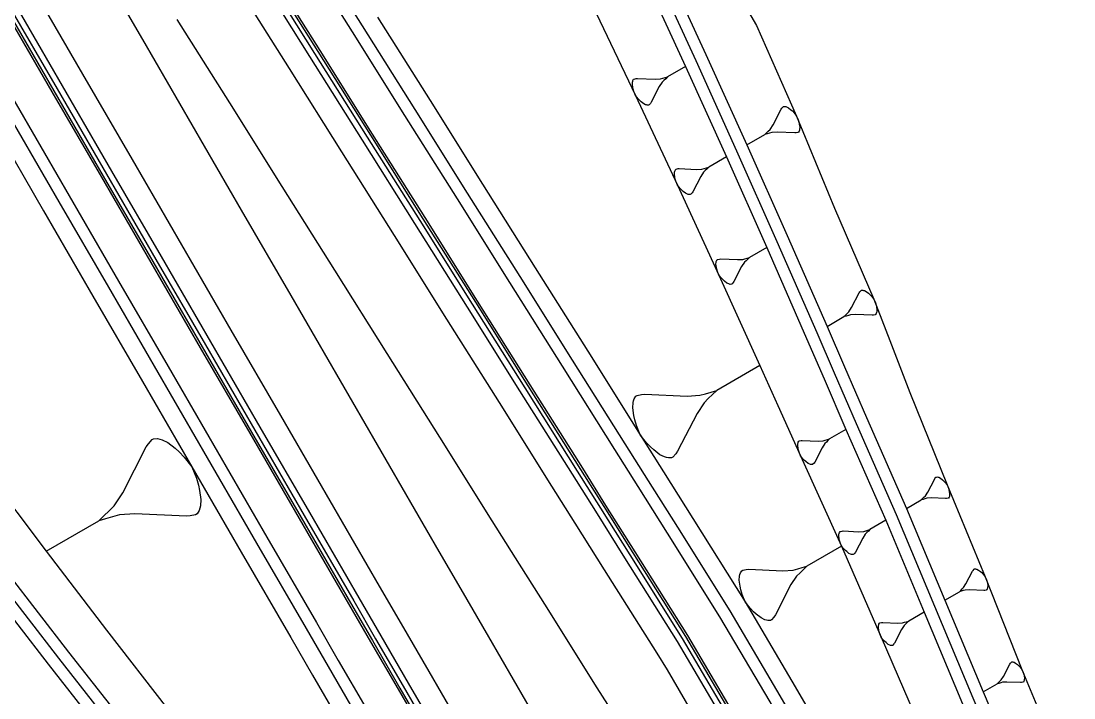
# Model space of a CAD drawing. Extents: x 385979 to 386199, y 802665 to 802910.
# Drawn here: x 386036.6 to 386090, y 802805.1 to 802839.4 of the extents above; entities that cross this region are included whole.
import ezdxf

# ---------------------------------------------------------------- set-up
doc = ezdxf.new("R2010")
doc.units = 0
doc.layers.get('0').update_dxf_attribs({"linetype": 'CONTINUOUS'})

msp = doc.modelspace()

# ---------------------------------------------------------------- linework, layer by layer
at = {"color": 7}
for p, q in [((386070.2694, 802837.0665), (386069.3537, 802836.5357)), ((386067.603, 802836.3599), (386067.6402, 802836.4164)), ((386067.6402, 802836.4164), (386067.6664, 802836.4316)), ((386067.6664, 802836.4316), (386067.76, 802836.4509)), ((386067.76, 802836.4509), (386067.8275, 802836.4551)), ((386067.8275, 802836.4551), (386068.7242, 802836.4156)), ((386068.7242, 802836.4156), (386068.9942, 802836.4322)), ((386068.9942, 802836.4322), (386069.114, 802836.4667)), ((386069.114, 802836.4667), (386069.2338, 802836.5012)), ((386069.2642, 802836.4489), (386069.1747, 802836.3621)), ((386069.2338, 802836.5012), (386069.3537, 802836.5357)), ((386069.3537, 802836.5357), (386069.2642, 802836.4489)), ((386067.5742, 802836.1684), (386067.581, 802836.2773)), ((386067.5977, 802836.0073), (386067.5742, 802836.1684)), ((386067.581, 802836.2773), (386067.592, 802836.3186)), ((386067.592, 802836.3186), (386067.603, 802836.3599)), ((386067.617, 802835.9136), (386067.5977, 802836.0073)), ((386067.6515, 802835.7938), (386067.617, 802835.9136)), ((386068.9365, 802836.0493), (386068.5251, 802835.2515)), ((386069.0852, 802836.2752), (386068.9365, 802836.0493)), ((386069.1747, 802836.3621), (386069.0852, 802836.2752)), ((386067.7315, 802835.5955), (386067.6515, 802835.7938)), ((386067.8638, 802835.4275), (386067.7315, 802835.5955)), ((386067.9506, 802835.338), (386067.8638, 802835.4275)), ((386068.0223, 802835.2747), (386067.9506, 802835.338)), ((386068.1505, 802835.1742), (386068.0223, 802835.2747)), ((386068.2483, 802835.1261), (386068.1505, 802835.1742)), ((386068.2896, 802835.1151), (386068.2483, 802835.1261)), ((386068.3309, 802835.1041), (386068.2896, 802835.1151)), ((386068.3984, 802835.1082), (386068.3309, 802835.1041)), ((386068.4246, 802835.1234), (386068.3984, 802835.1082)), ((386068.4879, 802835.195), (386068.4246, 802835.1234)), ((386068.5251, 802835.2515), (386068.4879, 802835.195)), ((386074.7066, 802834.1025), (386075.1159, 802834.8962)), ((386075.1159, 802834.8962), (386075.1529, 802834.9524)), ((386075.1529, 802834.9524), (386075.2159, 802835.0236)), ((386075.2159, 802835.0236), (386075.2419, 802835.0387)), ((386075.2419, 802835.0387), (386075.3091, 802835.0429)), ((386075.3091, 802835.0429), (386075.3502, 802835.0319)), ((386075.3502, 802835.0319), (386075.3913, 802835.021)), ((386075.3913, 802835.021), (386075.4886, 802834.9731)), ((386075.4886, 802834.9731), (386075.6161, 802834.8731)), ((386075.6161, 802834.8731), (386075.6874, 802834.8101)), ((386075.6874, 802834.8101), (386075.7738, 802834.7211)), ((386075.7738, 802834.7211), (386075.9054, 802834.554)), ((386075.9054, 802834.554), (386075.985, 802834.3567)), ((386075.985, 802834.3567), (386076.0193, 802834.2375)), ((386074.3806, 802833.705), (386074.4697, 802833.7914)), ((386074.4697, 802833.7914), (386074.5587, 802833.8777)), ((386074.6492, 802833.7216), (386074.53, 802833.6872)), ((386074.5587, 802833.8777), (386074.7066, 802834.1025)), ((386074.9178, 802833.7381), (386074.6492, 802833.7216)), ((386075.8099, 802833.6988), (386074.9178, 802833.7381)), ((386075.9702, 802833.7222), (386075.877, 802833.703)), ((386075.9962, 802833.7373), (386075.9702, 802833.7222)), ((386076.0332, 802833.7935), (386075.9962, 802833.7373)), ((386076.0193, 802834.2375), (386076.0385, 802834.1443)), ((386076.0441, 802833.8346), (386076.0332, 802833.7935)), ((386076.0385, 802834.1443), (386076.0619, 802833.984)), ((386076.0551, 802833.8757), (386076.0441, 802833.8346)), ((386076.0619, 802833.984), (386076.0551, 802833.8757)), ((386073.3806, 802833.0906), (386074.2916, 802833.6186)), ((386074.2916, 802833.6186), (386074.3806, 802833.705)), ((386074.4108, 802833.6529), (386074.2916, 802833.6186)), ((386074.53, 802833.6872), (386074.4108, 802833.6529)), ((386075.877, 802833.703), (386075.8099, 802833.6988)), ((386072.3424, 802832.4888), (386071.4475, 802831.9701)), ((386069.7084, 802831.6112), (386069.7151, 802831.7176)), ((386069.7314, 802831.4537), (386069.7084, 802831.6112)), ((386069.7151, 802831.7176), (386069.7259, 802831.7579)), ((386069.7259, 802831.7579), (386069.7366, 802831.7983)), ((386069.7366, 802831.7983), (386069.7729, 802831.8535)), ((386069.7729, 802831.8535), (386069.7985, 802831.8684)), ((386069.7985, 802831.8684), (386069.89, 802831.8873)), ((386069.89, 802831.8873), (386069.956, 802831.8913)), ((386069.956, 802831.8913), (386070.8323, 802831.8527)), ((386070.8323, 802831.8527), (386071.0962, 802831.869)), ((386071.1851, 802831.7156), (386071.0398, 802831.4948)), ((386071.0962, 802831.869), (386071.2133, 802831.9027)), ((386071.2725, 802831.8004), (386071.1851, 802831.7156)), ((386071.2133, 802831.9027), (386071.3304, 802831.9364)), ((386071.36, 802831.8853), (386071.2725, 802831.8004)), ((386071.3304, 802831.9364), (386071.4475, 802831.9701)), ((386071.4475, 802831.9701), (386071.36, 802831.8853)), ((386069.7503, 802831.3622), (386069.7314, 802831.4537)), ((386069.784, 802831.2451), (386069.7503, 802831.3622)), ((386069.8622, 802831.0513), (386069.784, 802831.2451)), ((386069.9915, 802830.8871), (386069.8622, 802831.0513)), ((386071.0398, 802831.4948), (386070.6377, 802830.7152)), ((386070.0763, 802830.7997), (386069.9915, 802830.8871)), ((386070.1464, 802830.7378), (386070.0763, 802830.7997)), ((386070.2716, 802830.6396), (386070.1464, 802830.7378)), ((386070.3672, 802830.5925), (386070.2716, 802830.6396)), ((386070.4076, 802830.5818), (386070.3672, 802830.5925)), ((386070.448, 802830.571), (386070.4076, 802830.5818)), ((386070.5139, 802830.5751), (386070.448, 802830.571)), ((386070.5395, 802830.5899), (386070.5139, 802830.5751)), ((386070.6014, 802830.6599), (386070.5395, 802830.5899)), ((386070.6377, 802830.7152), (386070.6014, 802830.6599)), ((386074.3883, 802827.8955), (386073.5142, 802827.3889)), ((386071.993, 802827.3079), (386072.0574, 802827.3119)), ((386072.0574, 802827.3119), (386072.9134, 802827.2742)), ((386073.1711, 802827.2901), (386073.2855, 802827.323)), ((386073.2855, 802827.323), (386073.3998, 802827.356)), ((386073.3998, 802827.356), (386073.5142, 802827.3889)), ((386073.5142, 802827.3889), (386073.4288, 802827.306)), ((386071.8157, 802827.0383), (386071.8222, 802827.1422)), ((386071.8381, 802826.8845), (386071.8157, 802827.0383)), ((386071.8222, 802827.1422), (386071.8327, 802827.1816)), ((386071.8327, 802827.1816), (386071.8432, 802827.2211)), ((386071.8565, 802826.7951), (386071.8381, 802826.8845)), ((386071.8432, 802827.2211), (386071.8787, 802827.275)), ((386071.8895, 802826.6807), (386071.8565, 802826.7951)), ((386071.8787, 802827.275), (386071.9036, 802827.2895)), ((386071.9036, 802827.2895), (386071.993, 802827.3079)), ((386073.1161, 802826.9246), (386072.7233, 802826.1631)), ((386072.9134, 802827.2742), (386073.1711, 802827.2901)), ((386073.258, 802827.1403), (386073.1161, 802826.9246)), ((386073.3434, 802827.2231), (386073.258, 802827.1403)), ((386073.4288, 802827.306), (386073.3434, 802827.2231)), ((386071.9658, 802826.4914), (386071.8895, 802826.6807)), ((386072.0921, 802826.3311), (386071.9658, 802826.4914)), ((386072.175, 802826.2457), (386072.0921, 802826.3311)), ((386072.2434, 802826.1852), (386072.175, 802826.2457)), ((386072.3657, 802826.0893), (386072.2434, 802826.1852)), ((386072.4591, 802826.0433), (386072.3657, 802826.0893)), ((386072.4985, 802826.0328), (386072.4591, 802826.0433)), ((386072.538, 802826.0223), (386072.4985, 802826.0328)), ((386072.6024, 802826.0263), (386072.538, 802826.0223)), ((386072.6274, 802826.0408), (386072.6024, 802826.0263)), ((386072.6878, 802826.1092), (386072.6274, 802826.0408)), ((386072.7233, 802826.1631), (386072.6878, 802826.1092)), ((386079.1166, 802825.6439), (386079.176, 802825.7111)), ((386079.176, 802825.7111), (386079.2006, 802825.7253)), ((386079.2006, 802825.7253), (386079.2639, 802825.7292)), ((386079.2639, 802825.7292), (386079.3027, 802825.7189)), ((386079.3027, 802825.7189), (386079.3414, 802825.7086)), ((386079.3414, 802825.7086), (386079.4332, 802825.6634)), ((386078.6958, 802824.8425), (386079.0818, 802825.5909)), ((386079.0818, 802825.5909), (386079.1166, 802825.6439)), ((386079.4332, 802825.6634), (386079.5534, 802825.5691)), ((386079.5534, 802825.5691), (386079.6206, 802825.5097)), ((386079.6206, 802825.5097), (386079.7021, 802825.4258)), ((386079.7021, 802825.4258), (386079.8262, 802825.2682)), ((386079.8262, 802825.2682), (386079.9012, 802825.0822)), ((386078.5563, 802824.6305), (386078.6958, 802824.8425)), ((386079.9012, 802825.0822), (386079.9336, 802824.9698)), ((386079.9336, 802824.9698), (386079.9517, 802824.8819)), ((386079.9517, 802824.8819), (386079.9738, 802824.7307)), ((386079.9738, 802824.7307), (386079.9674, 802824.6286)), ((386077.4455, 802823.8883), (386078.3045, 802824.3862)), ((386078.3045, 802824.3862), (386078.3884, 802824.4676)), ((386078.4169, 802824.4186), (386078.3045, 802824.3862)), ((386078.3884, 802824.4676), (386078.4724, 802824.5491)), ((386078.5293, 802824.4509), (386078.4169, 802824.4186)), ((386078.4724, 802824.5491), (386078.5563, 802824.6305)), ((386078.6417, 802824.4833), (386078.5293, 802824.4509)), ((386078.8949, 802824.4989), (386078.6417, 802824.4833)), ((386079.7361, 802824.4618), (386078.8949, 802824.4989)), ((386079.7995, 802824.4658), (386079.7361, 802824.4618)), ((386079.8873, 802824.4839), (386079.7995, 802824.4658)), ((386079.9119, 802824.4981), (386079.8873, 802824.4839)), ((386079.9467, 802824.5511), (386079.9119, 802824.4981)), ((386079.957, 802824.5899), (386079.9467, 802824.5511)), ((386079.9674, 802824.6286), (386079.957, 802824.5899)), ((386074.0424, 802821.9159), (386071.8518, 802820.6462)), ((386067.7528, 802820.3608), (386067.8154, 802820.3971)), ((386067.8154, 802820.3971), (386068.0394, 802820.4433)), ((386068.0394, 802820.4433), (386068.2009, 802820.4533)), ((386068.2009, 802820.4533), (386070.346, 802820.3588)), ((386070.346, 802820.3588), (386070.9919, 802820.3986)), ((386070.9919, 802820.3986), (386071.2785, 802820.4812)), ((386071.2785, 802820.4812), (386071.5651, 802820.5637)), ((386071.6377, 802820.4385), (386071.4236, 802820.2308)), ((386071.5651, 802820.5637), (386071.8518, 802820.6462)), ((386071.8518, 802820.6462), (386071.6377, 802820.4385)), ((386067.5949, 802819.7676), (386067.6113, 802820.0279)), ((386067.6113, 802820.0279), (386067.6376, 802820.1268)), ((386067.6376, 802820.1268), (386067.6639, 802820.2257)), ((386067.6639, 802820.2257), (386067.7528, 802820.3608)), ((386071.2095, 802820.0231), (386070.8539, 802819.4825)), ((386071.4236, 802820.2308), (386071.2095, 802820.0231)), ((386067.6511, 802819.3821), (386067.5949, 802819.7676)), ((386067.6974, 802819.1581), (386067.6511, 802819.3821)), ((386070.8539, 802819.4825), (386069.8696, 802817.5742)), ((386067.7799, 802818.8714), (386067.6974, 802819.1581)), ((386067.9712, 802818.397), (386067.7799, 802818.8714)), ((386068.2877, 802817.9952), (386067.9712, 802818.397)), ((386078.4083, 802818.6673), (386077.5759, 802818.1848)), ((386041.7269, 802815.4563), (386042.9247, 802817.7788)), ((386042.9247, 802817.7788), (386043.0329, 802817.9432)), ((386043.0329, 802817.9432), (386043.2173, 802818.1518)), ((386043.2173, 802818.1518), (386043.2935, 802818.196)), ((386043.2935, 802818.196), (386043.49, 802818.2081)), ((386043.49, 802818.2081), (386043.6103, 802818.1761)), ((386043.6103, 802818.1761), (386043.7306, 802818.1441)), ((386043.7306, 802818.1441), (386044.0154, 802818.0039)), ((386044.0154, 802818.0039), (386044.3885, 802817.7113)), ((386044.3885, 802817.7113), (386044.5971, 802817.5269)), ((386068.4954, 802817.7811), (386068.2877, 802817.9952)), ((386068.6669, 802817.6296), (386068.4954, 802817.7811)), ((386075.9582, 802817.8509), (386075.9644, 802817.9498)), ((386075.9795, 802817.7044), (386075.9582, 802817.8509)), ((386075.9644, 802817.9498), (386075.9744, 802817.9874)), ((386075.9744, 802817.9874), (386075.9844, 802818.0249)), ((386075.9971, 802817.6192), (386075.9795, 802817.7044)), ((386075.9844, 802818.0249), (386076.0182, 802818.0763)), ((386076.0182, 802818.0763), (386076.042, 802818.0901)), ((386076.042, 802818.0901), (386076.1271, 802818.1077)), ((386076.1271, 802818.1077), (386076.1885, 802818.1114)), ((386076.1885, 802818.1114), (386077.0037, 802818.0755)), ((386077.1967, 802817.7425), (386076.8226, 802817.0173)), ((386077.0037, 802818.0755), (386077.2491, 802818.0907)), ((386077.3318, 802817.948), (386077.1967, 802817.7425)), ((386077.2491, 802818.0907), (386077.358, 802818.122)), ((386077.4132, 802818.0269), (386077.3318, 802817.948)), ((386077.358, 802818.122), (386077.4669, 802818.1534)), ((386077.4945, 802818.1058), (386077.4132, 802818.0269)), ((386077.4669, 802818.1534), (386077.5759, 802818.1848)), ((386077.5759, 802818.1848), (386077.4945, 802818.1058)), ((386044.5971, 802817.5269), (386044.8498, 802817.2664)), ((386044.8498, 802817.2664), (386045.235, 802816.7774)), ((386068.9734, 802817.3892), (386068.6669, 802817.6296)), ((386069.2074, 802817.274), (386068.9734, 802817.3892)), ((386069.3063, 802817.2477), (386069.2074, 802817.274)), ((386069.4052, 802817.2214), (386069.3063, 802817.2477)), ((386069.5666, 802817.2313), (386069.4052, 802817.2214)), ((386069.6292, 802817.2676), (386069.5666, 802817.2313)), ((386069.7807, 802817.439), (386069.6292, 802817.2676)), ((386069.8696, 802817.5742), (386069.7807, 802817.439)), ((386076.0285, 802817.5103), (386075.9971, 802817.6192)), ((386076.1012, 802817.33), (386076.0285, 802817.5103)), ((386076.2215, 802817.1773), (386076.1012, 802817.33)), ((386076.3004, 802817.096), (386076.2215, 802817.1773)), ((386045.235, 802816.7774), (386045.4679, 802816.2)), ((386076.3656, 802817.0384), (386076.3004, 802817.096)), ((386076.4821, 802816.947), (386076.3656, 802817.0384)), ((386076.571, 802816.9033), (386076.4821, 802816.947)), ((386076.6086, 802816.8933), (386076.571, 802816.9033)), ((386076.6461, 802816.8833), (386076.6086, 802816.8933)), ((386076.7075, 802816.887), (386076.6461, 802816.8833)), ((386076.7313, 802816.9008), (386076.7075, 802816.887)), ((386076.7888, 802816.966), (386076.7313, 802816.9008)), ((386076.8226, 802817.0173), (386076.7888, 802816.966)), ((386045.4679, 802816.2), (386045.5683, 802815.8512)), ((386082.5569, 802815.4914), (386082.8912, 802816.1394)), ((386082.8912, 802816.1394), (386082.9214, 802816.1853)), ((386082.9214, 802816.1853), (386082.9728, 802816.2435)), ((386082.9728, 802816.2435), (386082.9941, 802816.2558)), ((386082.9941, 802816.2558), (386083.0489, 802816.2592)), ((386083.0489, 802816.2592), (386083.0825, 802816.2503)), ((386083.0825, 802816.2503), (386083.116, 802816.2413)), ((386083.116, 802816.2413), (386083.1955, 802816.2022)), ((386083.1955, 802816.2022), (386083.2996, 802816.1206)), ((386083.2996, 802816.1206), (386083.3578, 802816.0691)), ((386045.5683, 802815.8512), (386045.6246, 802815.5785)), ((386045.6246, 802815.5785), (386045.693, 802815.1094)), ((386083.3578, 802816.0691), (386083.4283, 802815.9964)), ((386083.4283, 802815.9964), (386083.5358, 802815.86)), ((386083.5358, 802815.86), (386083.6008, 802815.6989)), ((386083.6008, 802815.6989), (386083.6288, 802815.6016)), ((386083.6288, 802815.6016), (386083.6445, 802815.5255)), ((386041.2941, 802814.7985), (386041.7269, 802815.4563)), ((386045.693, 802815.1094), (386045.6731, 802814.7926)), ((386081.4743, 802814.6651), (386082.2181, 802815.0963)), ((386082.2181, 802815.0963), (386082.2908, 802815.1668)), ((386082.3154, 802815.1243), (386082.2181, 802815.0963)), ((386082.2908, 802815.1668), (386082.3635, 802815.2373)), ((386082.4128, 802815.1523), (386082.3154, 802815.1243)), ((386082.3635, 802815.2373), (386082.4362, 802815.3078)), ((386082.5101, 802815.1803), (386082.4128, 802815.1523)), ((386082.4362, 802815.3078), (386082.5569, 802815.4914)), ((386082.7294, 802815.1939), (386082.5101, 802815.1803)), ((386083.4578, 802815.1618), (386082.7294, 802815.1939)), ((386083.5126, 802815.1652), (386083.4578, 802815.1618)), ((386083.5887, 802815.1809), (386083.5126, 802815.1652)), ((386083.61, 802815.1932), (386083.5887, 802815.1809)), ((386083.6402, 802815.2391), (386083.61, 802815.1932)), ((386083.6491, 802815.2726), (386083.6402, 802815.2391)), ((386083.6445, 802815.5255), (386083.6636, 802815.3946)), ((386083.658, 802815.3062), (386083.6491, 802815.2726)), ((386083.6636, 802815.3946), (386083.658, 802815.3062)), ((386040.773, 802814.2929), (386041.0336, 802814.5457)), ((386041.0336, 802814.5457), (386041.2941, 802814.7985)), ((386045.6091, 802814.5519), (386045.5009, 802814.3875)), ((386045.6411, 802814.6723), (386045.6091, 802814.5519)), ((386045.6731, 802814.7926), (386045.6411, 802814.6723)), ((386037.8466, 802812.495), (386040.5125, 802814.0402)), ((386040.5125, 802814.0402), (386040.773, 802814.2929)), ((386040.8613, 802814.1406), (386040.5125, 802814.0402)), ((386041.2102, 802814.241), (386040.8613, 802814.1406)), ((386041.559, 802814.3414), (386041.2102, 802814.241)), ((386042.3449, 802814.3899), (386041.559, 802814.3414)), ((386044.9556, 802814.2749), (386042.3449, 802814.3899)), ((386045.1521, 802814.2871), (386044.9556, 802814.2749)), ((386045.4247, 802814.3433), (386045.1521, 802814.2871)), ((386045.5009, 802814.3875), (386045.4247, 802814.3433)), ((386080.4361, 802814.0634), (386079.6244, 802813.5929)), ((386078.063, 802813.4005), (386078.0727, 802813.4371)), ((386078.0727, 802813.4371), (386078.1057, 802813.4872)), ((386078.1057, 802813.4872), (386078.1288, 802813.5006)), ((386078.1288, 802813.5006), (386078.2119, 802813.5178)), ((386078.2119, 802813.5178), (386078.2717, 802813.5215)), ((386078.2717, 802813.5215), (386079.0665, 802813.4864)), ((386079.0665, 802813.4864), (386079.3058, 802813.5012)), ((386079.3058, 802813.5012), (386079.412, 802813.5318)), ((386079.4658, 802813.439), (386079.3864, 802813.3621)), ((386079.412, 802813.5318), (386079.5182, 802813.5624)), ((386079.5451, 802813.516), (386079.4658, 802813.439)), ((386079.5182, 802813.5624), (386079.6244, 802813.5929)), ((386079.6244, 802813.5929), (386079.5451, 802813.516)), ((386078.0472, 802813.2674), (386078.0532, 802813.3639)), ((386078.068, 802813.1246), (386078.0472, 802813.2674)), ((386078.0532, 802813.3639), (386078.063, 802813.4005)), ((386078.0851, 802813.0416), (386078.068, 802813.1246)), ((386078.1157, 802812.9354), (386078.0851, 802813.0416)), ((386078.1866, 802812.7596), (386078.1157, 802812.9354)), ((386079.2547, 802813.1618), (386078.89, 802812.4547)), ((386079.3864, 802813.3621), (386079.2547, 802813.1618)), ((386078.1866, 802812.7596), (386076.4227, 802811.7372)), ((386078.3039, 802812.6107), (386078.1866, 802812.7596)), ((386078.3808, 802812.5314), (386078.3039, 802812.6107)), ((386078.4443, 802812.4752), (386078.3808, 802812.5314)), ((386078.5579, 802812.3862), (386078.4443, 802812.4752)), ((386078.6446, 802812.3435), (386078.5579, 802812.3862)), ((386078.857, 802812.4046), (386078.8009, 802812.3411)), ((386078.89, 802812.4547), (386078.857, 802812.4046)), ((386078.6813, 802812.3337), (386078.6446, 802812.3435)), ((386078.7179, 802812.324), (386078.6813, 802812.3337)), ((386078.7777, 802812.3277), (386078.7179, 802812.324)), ((386078.8009, 802812.3411), (386078.7777, 802812.3277)), ((386073.0082, 802811.2394), (386073.0293, 802811.319)), ((386073.0293, 802811.319), (386073.0505, 802811.3986)), ((386073.0505, 802811.3986), (386073.1221, 802811.5074)), ((386073.1221, 802811.5074), (386073.1725, 802811.5366)), ((386073.1725, 802811.5366), (386073.3529, 802811.5739)), ((386073.3529, 802811.5739), (386073.4829, 802811.5819)), ((386073.4829, 802811.5819), (386075.2102, 802811.5058)), ((386075.2102, 802811.5058), (386075.7303, 802811.5379)), ((386075.7303, 802811.5379), (386075.9611, 802811.6043)), ((386076.0779, 802811.4027), (386075.9055, 802811.2355)), ((386075.9611, 802811.6043), (386076.1919, 802811.6708)), ((386076.2503, 802811.57), (386076.0779, 802811.4027)), ((386076.1919, 802811.6708), (386076.4227, 802811.7372)), ((386076.4227, 802811.7372), (386076.2503, 802811.57)), ((386084.4942, 802810.8342), (386084.827, 802811.4794)), ((386084.827, 802811.4794), (386084.857, 802811.5251)), ((386084.857, 802811.5251), (386084.9082, 802811.583)), ((386084.9082, 802811.583), (386084.9294, 802811.5953)), ((386084.9294, 802811.5953), (386084.984, 802811.5987)), ((386084.984, 802811.5987), (386085.0174, 802811.5898)), ((386085.0174, 802811.5898), (386085.0508, 802811.5809)), ((386085.0508, 802811.5809), (386085.1299, 802811.5419)), ((386085.1299, 802811.5419), (386085.2336, 802811.4606)), ((386085.2336, 802811.4606), (386085.2915, 802811.4094)), ((386085.2915, 802811.4094), (386085.3617, 802811.3371)), ((386085.3617, 802811.3371), (386085.4688, 802811.2012)), ((386072.995, 802811.0298), (386073.0082, 802811.2394)), ((386073.0402, 802810.7194), (386072.995, 802811.0298)), ((386075.6192, 802810.8002), (386074.8266, 802809.2636)), ((386075.9055, 802811.2355), (386075.6192, 802810.8002)), ((386084.374, 802810.6515), (386084.4942, 802810.8342)), ((386085.4688, 802811.2012), (386085.5334, 802811.0408)), ((386085.5334, 802811.0408), (386085.5613, 802810.9439)), ((386085.5613, 802810.9439), (386085.577, 802810.8682)), ((386085.577, 802810.8682), (386085.596, 802810.7379)), ((386073.0775, 802810.5389), (386073.0402, 802810.7194)), ((386073.1439, 802810.3081), (386073.0775, 802810.5389)), ((386073.298, 802809.9262), (386073.1439, 802810.3081)), ((386083.4163, 802810.0116), (386084.1569, 802810.4408)), ((386084.1569, 802810.4408), (386084.2292, 802810.5111)), ((386084.2538, 802810.4687), (386084.1569, 802810.4408)), ((386084.2292, 802810.5111), (386084.3016, 802810.5813)), ((386084.3507, 802810.4966), (386084.2538, 802810.4687)), ((386084.3016, 802810.5813), (386084.374, 802810.6515)), ((386084.4476, 802810.5245), (386084.3507, 802810.4966)), ((386084.6659, 802810.538), (386084.4476, 802810.5245)), ((386085.3911, 802810.5061), (386084.6659, 802810.538)), ((386085.4457, 802810.5094), (386085.3911, 802810.5061)), ((386085.5214, 802810.5251), (386085.4457, 802810.5094)), ((386085.5426, 802810.5373), (386085.5214, 802810.5251)), ((386085.5727, 802810.583), (386085.5426, 802810.5373)), ((386085.5815, 802810.6164), (386085.5727, 802810.583)), ((386085.5904, 802810.6499), (386085.5815, 802810.6164)), ((386085.596, 802810.7379), (386085.5904, 802810.6499)), ((386073.5529, 802809.6026), (386073.298, 802809.9262)), ((386073.7201, 802809.4302), (386073.5529, 802809.6026)), ((386073.8581, 802809.3082), (386073.7201, 802809.4302)), ((386074.105, 802809.1146), (386073.8581, 802809.3082)), ((386074.8266, 802809.2636), (386074.755, 802809.1548)), ((386082.3781, 802809.4098), (386081.5872, 802808.9515)), ((386074.2934, 802809.0219), (386074.105, 802809.1146)), ((386074.373, 802809.0007), (386074.2934, 802809.0219)), ((386074.4526, 802808.9795), (386074.373, 802809.0007)), ((386074.5826, 802808.9875), (386074.4526, 802808.9795)), ((386074.633, 802809.0167), (386074.5826, 802808.9875)), ((386074.755, 802809.1548), (386074.633, 802809.0167)), ((386080.0504, 802808.6343), (386080.0563, 802808.7283)), ((386080.0707, 802808.4951), (386080.0504, 802808.6343)), ((386080.0563, 802808.7283), (386080.0658, 802808.764)), ((386080.0658, 802808.764), (386080.0753, 802808.7996)), ((386080.0753, 802808.7996), (386080.1074, 802808.8484)), ((386080.1074, 802808.8484), (386080.13, 802808.8615)), ((386080.13, 802808.8615), (386080.2109, 802808.8782)), ((386080.2109, 802808.8782), (386080.2692, 802808.8818)), ((386080.2692, 802808.8818), (386081.0436, 802808.8477)), ((386081.0436, 802808.8477), (386081.2768, 802808.8621)), ((386081.3554, 802808.7265), (386081.227, 802808.5314)), ((386081.2768, 802808.8621), (386081.3803, 802808.8919)), ((386081.4327, 802808.8015), (386081.3554, 802808.7265)), ((386081.3803, 802808.8919), (386081.4837, 802808.9217)), ((386081.5099, 802808.8765), (386081.4327, 802808.8015)), ((386081.4837, 802808.9217), (386081.5872, 802808.9515)), ((386081.5872, 802808.9515), (386081.5099, 802808.8765)), ((386080.0874, 802808.4142), (386080.0707, 802808.4951)), ((386080.1172, 802808.3107), (386080.0874, 802808.4142)), ((386080.1863, 802808.1395), (386080.1172, 802808.3107)), ((386080.3006, 802807.9944), (386080.1863, 802808.1395)), ((386081.227, 802808.5314), (386080.8716, 802807.8424)), ((386080.3755, 802807.9171), (386080.3006, 802807.9944)), ((386080.4374, 802807.8624), (386080.3755, 802807.9171)), ((386080.5481, 802807.7756), (386080.4374, 802807.8624)), ((386080.6326, 802807.734), (386080.5481, 802807.7756)), ((386080.6683, 802807.7245), (386080.6326, 802807.734)), ((386080.704, 802807.715), (386080.6683, 802807.7245)), ((386080.7623, 802807.7186), (386080.704, 802807.715)), ((386080.7849, 802807.7317), (386080.7623, 802807.7186)), ((386080.8395, 802807.7936), (386080.7849, 802807.7317)), ((386080.8716, 802807.8424), (386080.8395, 802807.7936)), ((386086.3964, 802806.1497), (386086.7159, 802806.7693)), ((386086.7159, 802806.7693), (386086.7448, 802806.8132)), ((386086.7448, 802806.8132), (386086.794, 802806.8688)), ((386086.794, 802806.8688), (386086.8143, 802806.8806)), ((386086.8143, 802806.8806), (386086.8667, 802806.8838)), ((386086.8667, 802806.8838), (386086.8988, 802806.8753)), ((386086.8988, 802806.8753), (386086.9309, 802806.8667)), ((386086.9309, 802806.8667), (386087.0069, 802806.8293)), ((386087.0069, 802806.8293), (386087.1064, 802806.7513)), ((386087.1064, 802806.7513), (386087.1621, 802806.7021)), ((386087.1621, 802806.7021), (386087.2295, 802806.6326)), ((386087.2295, 802806.6326), (386087.3323, 802806.5022)), ((386087.3323, 802806.5022), (386087.3944, 802806.3481)), ((386086.2114, 802805.9068), (386086.2809, 802805.9742)), ((386086.2809, 802805.9742), (386086.3964, 802806.1497)), ((386087.3944, 802806.3481), (386087.4212, 802806.2551)), ((386087.4212, 802806.2551), (386087.4362, 802806.1823)), ((386087.4362, 802806.1823), (386087.4544, 802806.0572)), ((386087.4491, 802805.9727), (386087.4406, 802805.9406)), ((386087.4544, 802806.0572), (386087.4491, 802805.9727)), ((386085.3612, 802805.3597), (386086.0724, 802805.772)), ((386086.0724, 802805.772), (386086.1419, 802805.8394)), ((386086.1655, 802805.7987), (386086.0724, 802805.772)), ((386086.1419, 802805.8394), (386086.2114, 802805.9068)), ((386086.2585, 802805.8255), (386086.1655, 802805.7987)), ((386086.3516, 802805.8523), (386086.2585, 802805.8255)), ((386086.5613, 802805.8653), (386086.3516, 802805.8523)), ((386087.2577, 802805.8346), (386086.5613, 802805.8653)), ((386087.3101, 802805.8378), (386087.2577, 802805.8346)), ((386087.3829, 802805.8528), (386087.3101, 802805.8378)), ((386087.4032, 802805.8646), (386087.3829, 802805.8528)), ((386087.432, 802805.9085), (386087.4032, 802805.8646)), ((386087.4406, 802805.9406), (386087.432, 802805.9085))]:
    msp.add_line(p, q, dxfattribs=at)
at = {"color": 7, "linetype": 'CONTINUOUS'}
for points in [[(386037.5727, 802893.2442), (386040.0548, 802888.9037), (386042.5099, 802884.5475), (386044.9379, 802880.1757), (386047.339, 802875.7882), (386049.7129, 802871.385), (386052.0599, 802866.9662), (386054.3798, 802862.5317), (386056.6727, 802858.0815), (386058.9385, 802853.6156), (386061.1773, 802849.1341), (386063.3891, 802844.6369), (386065.5738, 802840.124), (386067.7315, 802835.5955), (386069.8622, 802831.0513), (386071.9658, 802826.4914), (386074.0424, 802821.9159), (386074.9538, 802819.8836), (386076.1012, 802817.33), (386078.1866, 802812.7596), (386080.1863, 802808.1395), (386082.1889, 802803.5211), (386083.7468, 802800)], [(386018.3612, 802889.8685), (386019.2415, 802888.3986), (386021.9049, 802884.1631), (386024.5683, 802879.9277), (386027.2317, 802875.6923), (386029.8951, 802871.4568), (386032.5585, 802867.2214), (386035.2218, 802862.986), (386037.8852, 802858.7505), (386040.5486, 802854.5151), (386043.212, 802850.2797), (386045.8754, 802846.0442), (386048.5388, 802841.8088), (386051.2022, 802837.5734), (386053.8656, 802833.3379), (386056.529, 802829.1025), (386059.1924, 802824.8671), (386061.8558, 802820.6316), (386064.5191, 802816.3962), (386065.6992, 802814.5196), (386067.1825, 802812.1608), (386069.8459, 802807.9253), (386072.3845, 802803.6175), (386074.4812, 802800)], [(386018.8457, 802890.0119), (386019.6654, 802888.6443), (386022.3288, 802884.4088), (386024.9922, 802880.1734), (386027.6556, 802875.938), (386030.319, 802871.7025), (386032.9824, 802867.4671), (386035.6458, 802863.2317), (386038.3092, 802858.9962), (386040.9726, 802854.7608), (386043.636, 802850.5254), (386046.2993, 802846.2899), (386048.9627, 802842.0545), (386051.6261, 802837.8191), (386054.2895, 802833.5836), (386056.9529, 802829.3482), (386059.6163, 802825.1128), (386062.2797, 802820.8773), (386064.9431, 802816.6419), (386066.1231, 802814.7654), (386067.6065, 802812.4065), (386070.2699, 802808.171), (386072.8084, 802803.8632), (386075.0475, 802800)], [(386018.9544, 802890.0441), (386019.7606, 802888.6994), (386022.424, 802884.464), (386025.0874, 802880.2286), (386027.7508, 802875.9931), (386030.4142, 802871.7577), (386033.0776, 802867.5223), (386035.741, 802863.2868), (386038.4043, 802859.0514), (386041.0677, 802854.816), (386043.7311, 802850.5805), (386046.3945, 802846.3451), (386049.0579, 802842.1097), (386051.7213, 802837.8742), (386054.3847, 802833.6388), (386057.0481, 802829.4034), (386059.7115, 802825.1679), (386062.3749, 802820.9325), (386065.0383, 802816.6971), (386066.2183, 802814.8205), (386067.7016, 802812.4616), (386070.365, 802808.2262), (386072.9036, 802803.9184), (386075.1747, 802800)], [(386013.7128, 802888.4927), (386015.1439, 802886.0236), (386017.6512, 802881.6977), (386020.1585, 802877.3718), (386022.6658, 802873.0459), (386025.1731, 802868.72), (386027.6804, 802864.3941), (386030.1877, 802860.0682), (386032.695, 802855.7423), (386035.2023, 802851.4164), (386037.7096, 802847.0905), (386040.2169, 802842.7646), (386042.7243, 802838.4387), (386045.2316, 802834.1128), (386047.7389, 802829.7869), (386050.2462, 802825.461), (386052.7535, 802821.1351), (386055.2608, 802816.8092), (386057.7681, 802812.4832), (386058.879, 802810.5666), (386060.2754, 802808.1573), (386062.7827, 802803.8314), (386065.0034, 802800)], [(386009.0759, 802887.1203), (386011.0776, 802883.6667), (386013.5849, 802879.3408), (386016.0922, 802875.0149), (386018.5995, 802870.689), (386021.1068, 802866.3631), (386023.6141, 802862.0372), (386026.1214, 802857.7113), (386028.6287, 802853.3854), (386031.136, 802849.0595), (386033.6433, 802844.7336), (386036.1506, 802840.4077), (386038.6579, 802836.0818), (386041.1652, 802831.7559), (386043.6725, 802827.43), (386046.1798, 802823.1041), (386048.6871, 802818.7782), (386051.1944, 802814.4523), (386053.7017, 802810.1264), (386054.8126, 802808.2097), (386056.209, 802805.8005), (386058.7163, 802801.4746), (386059.571, 802800)], [(386010.2598, 802887.4707), (386012.1158, 802884.2685), (386014.6231, 802879.9426), (386017.1304, 802875.6167), (386019.6377, 802871.2908), (386022.145, 802866.9649), (386024.6523, 802862.639), (386027.1596, 802858.3131), (386029.6669, 802853.9872), (386032.1742, 802849.6613), (386034.6815, 802845.3354), (386037.1888, 802841.0095), (386039.6961, 802836.6836), (386042.2034, 802832.3577), (386044.7107, 802828.0317), (386047.218, 802823.7058), (386049.7253, 802819.3799), (386052.2326, 802815.054), (386054.7399, 802810.7281), (386055.8508, 802808.8115), (386057.2472, 802806.4022), (386059.7545, 802802.0763), (386060.958, 802800)], [(386008.4839, 802886.9451), (386010.5585, 802883.3659), (386013.0658, 802879.04), (386015.5731, 802874.7141), (386018.0804, 802870.3881), (386020.5877, 802866.0622), (386023.095, 802861.7363), (386025.6023, 802857.4104), (386028.1096, 802853.0845), (386030.6169, 802848.7586), (386033.1242, 802844.4327), (386035.6315, 802840.1068), (386038.1388, 802835.7809), (386040.6461, 802831.455), (386043.1534, 802827.1291), (386045.6607, 802822.8032), (386048.168, 802818.4773), (386050.6753, 802814.1514), (386053.1826, 802809.8255), (386054.2935, 802807.9089), (386055.6899, 802805.4996), (386058.1972, 802801.1737), (386058.8775, 802800)], [(386008.5925, 802886.9772), (386010.6536, 802883.421), (386013.1609, 802879.0951), (386015.6682, 802874.7692), (386018.1755, 802870.4433), (386020.6828, 802866.1174), (386023.1902, 802861.7915), (386025.6975, 802857.4656), (386028.2048, 802853.1397), (386030.7121, 802848.8138), (386033.2194, 802844.4879), (386035.7267, 802840.162), (386038.234, 802835.8361), (386040.7413, 802831.5102), (386043.2486, 802827.1843), (386045.7559, 802822.8584), (386048.2632, 802818.5325), (386050.7705, 802814.2066), (386053.2778, 802809.8807), (386054.3887, 802807.964), (386055.7851, 802805.5548), (386058.2924, 802801.2289), (386059.0046, 802800)], [(386006.5516, 802886.3732), (386007.6255, 802881.6659), (386010.1328, 802877.34), (386012.6401, 802873.0141), (386015.1474, 802868.6882), (386017.6547, 802864.3623), (386020.162, 802860.0364), (386022.6693, 802855.7105), (386025.1766, 802851.3846), (386027.6839, 802847.0587), (386030.1912, 802842.7328), (386032.6985, 802838.4069), (386035.2058, 802834.081), (386037.7131, 802829.7551), (386040.2204, 802825.4292), (386042.7277, 802821.1033), (386045.235, 802816.7774), (386047.7423, 802812.4515), (386050.2496, 802808.1256), (386051.3605, 802806.2089), (386052.7569, 802803.7997), (386054.9592, 802800)], [(386000, 802866.6619), (386000.4529, 802865.9504), (386003.1671, 802861.7444), (386005.9084, 802857.5541), (386008.6767, 802853.3795), (386011.472, 802849.2205), (386014.2944, 802845.0772), (386017.1438, 802840.9496), (386020.0202, 802836.8376), (386022.9237, 802832.7414), (386025.8542, 802828.6607), (386028.8117, 802824.5958), (386031.7963, 802820.5465), (386034.8079, 802816.5129), (386037.8466, 802812.495), (386040.9122, 802808.4927), (386044.0049, 802804.5061), (386045.3838, 802802.7448), (386047.1155, 802800.5298), (386047.5248, 802800)], [(386000, 802861.845), (386000.9177, 802860.4406), (386003.6836, 802856.2646), (386006.4767, 802852.1043), (386009.2967, 802847.9597), (386012.1438, 802843.8307), (386015.0179, 802839.7174), (386017.9191, 802835.6198), (386020.8472, 802831.5379), (386023.8025, 802827.4716), (386026.7847, 802823.4209), (386029.794, 802819.386), (386032.8304, 802815.3667), (386035.8937, 802811.3631), (386038.9841, 802807.3752), (386042.1015, 802803.4029), (386043.4914, 802801.648), (386044.7947, 802800)], [(386000, 802860.7496), (386000.3985, 802860.1397), (386003.1645, 802855.9638), (386005.9575, 802851.8034), (386008.7776, 802847.6588), (386011.6247, 802843.5298), (386014.4988, 802839.4166), (386017.4, 802835.3189), (386020.3281, 802831.237), (386023.2834, 802827.1707), (386026.2656, 802823.1201), (386029.2749, 802819.0851), (386032.3112, 802815.0658), (386035.3746, 802811.0622), (386038.465, 802807.0743), (386041.5824, 802803.102), (386042.9723, 802801.3471), (386044.0376, 802800)], [(386071.348, 802843.4708), (386073.8666, 802839.1514), (386075.9054, 802834.554), (386077.83, 802829.8903), (386079.8262, 802825.2682), (386080.6393, 802823.1789), (386081.6542, 802820.5486), (386083.5358, 802815.86), (386085.4688, 802811.2012), (386087.3323, 802806.5022), (386089.2627, 802801.8419), (386089.9684, 802800)], [(386068.6885, 802841.9293), (386070.7885, 802837.3673), (386072.8615, 802832.7897), (386074.9074, 802828.1964), (386076.9263, 802823.5874), (386077.8122, 802821.5404), (386078.9275, 802818.9681), (386080.9552, 802814.3643), (386082.8972, 802809.7107), (386084.8421, 802805.0589), (386086.8195, 802800.4258), (386087.005, 802800)], [(386047.5006, 802841.207), (386050.164, 802836.9716), (386052.8274, 802832.7362), (386055.4908, 802828.5007), (386058.1541, 802824.2653), (386060.8175, 802820.0299), (386063.4809, 802815.7944), (386064.661, 802813.9179), (386066.1443, 802811.559), (386068.8077, 802807.3236), (386069.3404, 802806.4765), (386071.3462, 802803.0158), (386073.0942, 802800)], [(386068.1694, 802841.6284), (386070.2694, 802837.0665), (386072.3424, 802832.4888), (386074.3883, 802827.8955), (386076.4072, 802823.2866), (386077.2931, 802821.2395), (386078.4083, 802818.6673), (386080.4361, 802814.0634), (386082.3781, 802809.4098), (386084.323, 802804.758), (386086.3004, 802800.1249), (386086.3548, 802800)], [(386044.4725, 802839.4519), (386047.1358, 802835.2165), (386049.7992, 802830.9811), (386052.4626, 802826.7456), (386055.126, 802822.5102), (386057.7894, 802818.2748), (386060.4528, 802814.0393), (386061.6328, 802812.1628), (386063.1162, 802809.8039), (386065.7796, 802805.5685), (386066.3123, 802804.7214), (386067.7125, 802800.9096), (386068.0466, 802800)], [(386054.6543, 802839.5742), (386057.3177, 802835.3388), (386059.981, 802831.1033), (386062.6444, 802826.8679), (386065.3078, 802822.6325), (386067.9712, 802818.397), (386069.1513, 802816.5205), (386070.6346, 802814.1616), (386073.298, 802809.9262), (386075.8365, 802805.6183), (386078.3438, 802801.2924), (386079.0929, 802800)]]:
    msp.add_lwpolyline(points, dxfattribs=at)
at = {"color": 2, "linetype": 'CONTINUOUS'}
for points in [[(386018.6578, 802889.9563), (386019.501, 802888.549), (386022.1644, 802884.3136), (386024.8278, 802880.0781), (386027.4912, 802875.8427), (386030.1546, 802871.6073), (386032.818, 802867.3718), (386035.4814, 802863.1364), (386038.1448, 802858.901), (386040.8082, 802854.6655), (386043.4716, 802850.4301), (386046.135, 802846.1947), (386048.7984, 802841.9592), (386051.4617, 802837.7238), (386054.1251, 802833.4884), (386056.7885, 802829.2529), (386059.4519, 802825.0175), (386062.1153, 802820.7821), (386064.7787, 802816.5466), (386065.9587, 802814.6701), (386067.4421, 802812.3112), (386070.1055, 802808.0758), (386072.644, 802803.768), (386074.8279, 802800)], [(386008.7799, 802887.0327), (386010.818, 802883.5163), (386013.3253, 802879.1904), (386015.8326, 802874.8645), (386018.3399, 802870.5386), (386020.8472, 802866.2127), (386023.3545, 802861.8868), (386025.8618, 802857.5609), (386028.3691, 802853.235), (386030.8764, 802848.9091), (386033.3837, 802844.5832), (386035.891, 802840.2573), (386038.3983, 802835.9314), (386040.9057, 802831.6055), (386043.413, 802827.2796), (386045.9203, 802822.9537), (386048.4276, 802818.6278), (386050.9349, 802814.3018), (386053.4422, 802809.9759), (386054.553, 802808.0593), (386055.9495, 802805.65), (386058.4568, 802801.3241), (386059.2242, 802800)]]:
    msp.add_lwpolyline(points, dxfattribs=at)
at = {"color": 1, "linetype": 'CONTINUOUS'}
for points in [[(386018.9544, 802890.0441), (386019.7606, 802888.6994), (386022.424, 802884.464), (386025.0874, 802880.2286), (386027.7508, 802875.9931), (386030.4142, 802871.7577), (386033.0776, 802867.5223), (386035.741, 802863.2868), (386038.4043, 802859.0514), (386041.0677, 802854.816), (386043.7311, 802850.5805), (386046.3945, 802846.3451), (386049.0579, 802842.1097), (386051.7213, 802837.8742), (386054.3847, 802833.6388), (386057.0481, 802829.4034), (386059.7115, 802825.1679), (386062.3749, 802820.9325), (386065.0383, 802816.6971), (386066.2183, 802814.8205), (386067.7016, 802812.4616), (386070.365, 802808.2262), (386072.9036, 802803.9184), (386075.1747, 802800)], [(386008.4839, 802886.9451), (386010.5585, 802883.3659), (386013.0658, 802879.04), (386015.5731, 802874.7141), (386018.0804, 802870.3881), (386020.5877, 802866.0622), (386023.095, 802861.7363), (386025.6023, 802857.4104), (386028.1096, 802853.0845), (386030.6169, 802848.7586), (386033.1242, 802844.4327), (386035.6315, 802840.1068), (386038.1388, 802835.7809), (386040.6461, 802831.455), (386043.1534, 802827.1291), (386045.6607, 802822.8032), (386048.168, 802818.4773), (386050.6753, 802814.1514), (386053.1826, 802809.8255), (386054.2935, 802807.9089), (386055.6899, 802805.4996), (386058.1972, 802801.1737), (386058.8775, 802800)], [(386006.0832, 802886.1216), (386008.4042, 802882.1172), (386010.9115, 802877.7913), (386013.4188, 802873.4654), (386015.9261, 802869.1395), (386018.4334, 802864.8136), (386020.9407, 802860.4877), (386023.448, 802856.1618), (386025.9553, 802851.8359), (386028.4626, 802847.51), (386030.9699, 802843.1841), (386033.4772, 802838.8582), (386035.9845, 802834.5323), (386038.4918, 802830.2064), (386040.9991, 802825.8805), (386043.5064, 802821.5546), (386046.0137, 802817.2287), (386048.521, 802812.9028), (386051.0283, 802808.5769), (386052.1392, 802806.6602), (386053.5356, 802804.251), (386055.9995, 802800)], [(386006.6193, 802886.3932), (386008.9233, 802882.4181), (386011.4306, 802878.0922), (386013.9379, 802873.7663), (386016.4452, 802869.4404), (386018.9525, 802865.1145), (386021.4598, 802860.7886), (386023.9671, 802856.4627), (386026.4744, 802852.1368), (386028.9817, 802847.8109), (386031.489, 802843.485), (386033.9963, 802839.1591), (386036.5036, 802834.8332), (386039.0109, 802830.5073), (386041.5182, 802826.1814), (386044.0255, 802821.8555), (386046.5328, 802817.5296), (386049.0401, 802813.2037), (386051.5474, 802808.8777), (386052.6583, 802806.9611), (386054.0547, 802804.5518), (386056.562, 802800.2259), (386056.693, 802800)], [(386000, 802859.6568), (386002.6454, 802855.6629), (386005.4384, 802851.5026), (386008.2585, 802847.3579), (386011.1056, 802843.229), (386013.9797, 802839.1157), (386016.8808, 802835.0181), (386019.809, 802830.9361), (386022.7643, 802826.8698), (386025.7465, 802822.8192), (386028.7558, 802818.7842), (386031.7921, 802814.765), (386034.8555, 802810.7614), (386037.9459, 802806.7734), (386041.0633, 802802.8011), (386042.4532, 802801.0462), (386043.2806, 802800)], [(386051.2122, 802843.3583), (386053.8756, 802839.1229), (386056.539, 802834.8874), (386059.2024, 802830.652), (386061.8658, 802826.4166), (386064.5292, 802822.1811), (386067.1926, 802817.9457), (386068.3726, 802816.0692), (386069.8559, 802813.7103), (386072.5193, 802809.4748), (386075.0579, 802805.167), (386077.5652, 802800.8411), (386078.0527, 802800)], [(386050.6931, 802843.0574), (386053.3565, 802838.822), (386056.0199, 802834.5866), (386058.6833, 802830.3511), (386061.3467, 802826.1157), (386064.0101, 802821.8803), (386066.6734, 802817.6448), (386067.8535, 802815.7683), (386069.3368, 802813.4094), (386072.0002, 802809.174), (386074.5388, 802804.8662), (386077.0461, 802800.5402), (386077.3592, 802800)], [(386069.2076, 802842.2302), (386071.3076, 802837.6682), (386073.3806, 802833.0906), (386075.4265, 802828.4973), (386077.4455, 802823.8883), (386078.3313, 802821.8412), (386079.4466, 802819.269), (386081.4743, 802814.6651), (386083.4163, 802810.0116), (386085.3612, 802805.3597), (386087.3386, 802800.7267), (386087.6551, 802800)]]:
    msp.add_lwpolyline(points, dxfattribs=at)
at = {"color": 3, "linetype": 'CONTINUOUS'}
msp.add_lwpolyline([(386013.7128, 802888.4927), (386015.1439, 802886.0236), (386017.6512, 802881.6977), (386020.1585, 802877.3718), (386022.6658, 802873.0459), (386025.1731, 802868.72), (386027.6804, 802864.3941), (386030.1877, 802860.0682), (386032.695, 802855.7423), (386035.2023, 802851.4164), (386037.7096, 802847.0905), (386040.2169, 802842.7646), (386042.7243, 802838.4387), (386045.2316, 802834.1128), (386047.7389, 802829.7869), (386050.2462, 802825.461), (386052.7535, 802821.1351), (386055.2608, 802816.8092), (386057.7681, 802812.4832), (386058.879, 802810.5666), (386060.2754, 802808.1573), (386062.7827, 802803.8314), (386065.0034, 802800)], dxfattribs=at)

doc.saveas('drawing.dxf')
